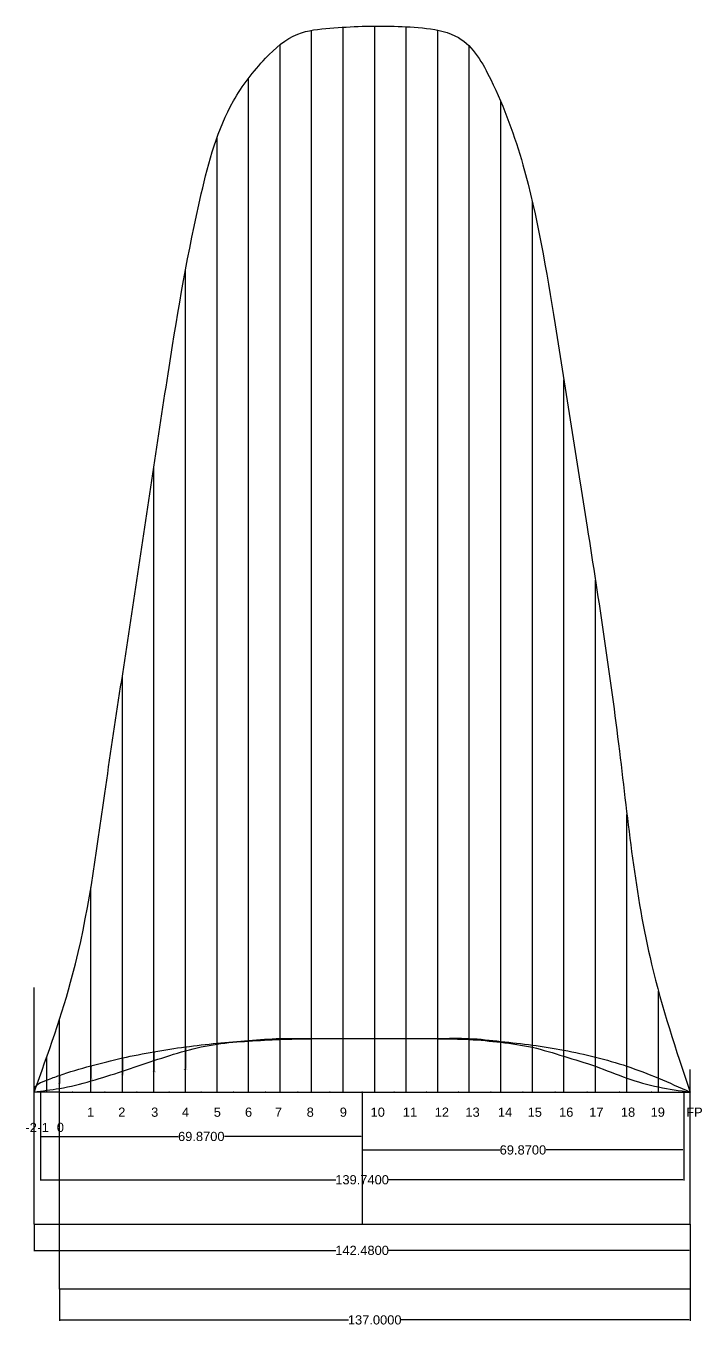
# Model space of a CAD drawing. Header units: inches. Extents: x 2352 to 5451, y 15 to 423.
# Drawn here: x 3919.6 to 4066.5, y 128.4 to 410.8 of the extents above; entities that cross this region are included whole.
import ezdxf

# ---------------------------------------------------------------- set-up
doc = ezdxf.new("R2010")
doc.units = ezdxf.units.IN
doc.header["$MEASUREMENT"] = 0
doc.styles.get("Standard").update_dxf_attribs({"font": 'arial.ttf'})
doc.dimstyles.get("Standard").update_dxf_attribs({"dimtxt": 0.18, "dimasz": 0.18, "dimexe": 0.18, "dimexo": 0.0625, "dimgap": 0.09, "dimtad": 0, "dimtih": 1, "dimtoh": 1, "dimdec": 4, "dimzin": 0, "dimdsep": 46, "dimtxsty": 'Standard', "dimcen": 0.09, "dimadec": 0, "dimazin": 0, "dimtfac": 1, "dimtdec": 4, "dimtofl": 0, "dimtmove": 0, "dimatfit": 3, "dimfxl": 1, "dimtolj": 1, "dimtzin": 0, "dimarcsym": 0})

# ---------------------------------------------------------------- blocks, each defined once
blk = doc.blocks.new('*D111')
at = {"color": 0, "lineweight": -2, "transparency": 16777216}
for p, q in [((3922.75, 179.14), (3922.75, 159.96)), ((4062.49, 179.14), (4062.49, 159.96)), ((3922.93, 160.14), (3986.93, 160.14)), ((4062.31, 160.14), (3998.32, 160.14))]:
    blk.add_line(p, q, dxfattribs=at)
at = {"color": 0, "transparency": 16777216}
for points in [[(3922.93, 160.17), (3922.93, 160.11), (3922.75, 160.14)], [(4062.31, 160.17), (4062.31, 160.11), (4062.49, 160.14)]]:
    blk.add_solid(points, dxfattribs=at)
at = {"layer": 'Defpoints', "color": 0, "transparency": 16777216}
for p in [(3922.75, 179.2), (4062.49, 179.2), (4062.49, 160.14)]:
    blk.add_point(p, dxfattribs=at)
at = {"color": 0, "transparency": 16777216, "insert": (3992.62, 160.14), "char_height": 2, "attachment_point": 5}
blk.add_mtext('\\A1;139.7400', dxfattribs=at)
blk = doc.blocks.new('*D152')
at = {"color": 0, "lineweight": -2, "transparency": 16777216}
for p, q in [((3992.62, 179.14), (3992.62, 166.44)), ((4062.49, 179.14), (4062.49, 166.44)), ((3992.8, 166.62), (4022.54, 166.62)), ((4062.31, 166.62), (4032.58, 166.62))]:
    blk.add_line(p, q, dxfattribs=at)
at = {"color": 0, "transparency": 16777216}
for points in [[(3992.8, 166.65), (3992.8, 166.59), (3992.62, 166.62)], [(4062.31, 166.65), (4062.31, 166.59), (4062.49, 166.62)]]:
    blk.add_solid(points, dxfattribs=at)
at = {"layer": 'Defpoints', "color": 0, "transparency": 16777216}
for p in [(3992.62, 179.2), (4062.49, 179.2), (4062.49, 166.62)]:
    blk.add_point(p, dxfattribs=at)
at = {"color": 0, "transparency": 16777216, "insert": (4027.56, 166.62), "char_height": 2, "attachment_point": 5}
blk.add_mtext('\\A1;69.8700', dxfattribs=at)
blk = doc.blocks.new('*D153')
at = {"color": 0, "lineweight": -2, "transparency": 16777216}
for p, q in [((3922.75, 179.14), (3922.75, 169.37)), ((3992.62, 179.14), (3992.62, 169.37)), ((3922.93, 169.55), (3952.67, 169.55)), ((3992.44, 169.55), (3962.71, 169.55))]:
    blk.add_line(p, q, dxfattribs=at)
at = {"color": 0, "transparency": 16777216}
for points in [[(3922.93, 169.58), (3922.93, 169.52), (3922.75, 169.55)], [(3992.44, 169.58), (3992.44, 169.52), (3992.62, 169.55)]]:
    blk.add_solid(points, dxfattribs=at)
at = {"layer": 'Defpoints', "color": 0, "transparency": 16777216}
for p in [(3922.75, 179.2), (3992.62, 179.2), (3922.75, 169.55)]:
    blk.add_point(p, dxfattribs=at)
at = {"color": 0, "transparency": 16777216, "insert": (3957.69, 169.55), "char_height": 2, "attachment_point": 5}
blk.add_mtext('\\A1;69.8700', dxfattribs=at)
blk = doc.blocks.new('*D154')
at = {"color": 0, "lineweight": -2, "transparency": 16777216}
for p, q in [((3921.38, 150.47), (3921.38, 144.62)), ((4063.86, 150.47), (4063.86, 144.62)), ((3921.56, 144.8), (3986.93, 144.8)), ((4063.68, 144.8), (3998.32, 144.8))]:
    blk.add_line(p, q, dxfattribs=at)
at = {"color": 0, "transparency": 16777216}
for points in [[(3921.56, 144.83), (3921.56, 144.77), (3921.38, 144.8)], [(4063.68, 144.83), (4063.68, 144.77), (4063.86, 144.8)]]:
    blk.add_solid(points, dxfattribs=at)
at = {"layer": 'Defpoints', "color": 0, "transparency": 16777216}
for p in [(3921.38, 150.53), (4063.86, 150.53), (4063.86, 144.8)]:
    blk.add_point(p, dxfattribs=at)
at = {"color": 0, "transparency": 16777216, "insert": (3992.62, 144.8), "char_height": 2, "attachment_point": 5}
blk.add_mtext('\\A1;142.4800', dxfattribs=at)
blk = doc.blocks.new('*D155')
at = {"color": 0, "lineweight": -2, "transparency": 16777216}
for p, q in [((3926.86, 136.33), (3926.86, 129.52)), ((4063.86, 136.33), (4063.86, 129.52)), ((3927.04, 129.7), (3989.67, 129.7)), ((4063.68, 129.7), (4001.06, 129.7))]:
    blk.add_line(p, q, dxfattribs=at)
at = {"color": 0, "transparency": 16777216}
for points in [[(3927.04, 129.73), (3927.04, 129.67), (3926.86, 129.7)], [(4063.68, 129.73), (4063.68, 129.67), (4063.86, 129.7)]]:
    blk.add_solid(points, dxfattribs=at)
at = {"layer": 'Defpoints', "color": 0, "transparency": 16777216}
for p in [(3926.86, 136.39), (4063.86, 136.39), (4063.86, 129.7)]:
    blk.add_point(p, dxfattribs=at)
at = {"color": 0, "transparency": 16777216, "insert": (3995.36, 129.7), "char_height": 2, "attachment_point": 5}
blk.add_mtext('\\A1;137.0000', dxfattribs=at)
blk = doc.blocks.new('*D157')
at = {"color": 0, "lineweight": -2, "transparency": 16777216}
for p, q in [((3926.86, 182.65), (3926.86, 181.2)), ((3926.86, 179.38), (3926.86, 180.84)), ((3926.93, 182.83), (3927.04, 182.83)), ((3926.93, 179.2), (3927.04, 179.2))]:
    blk.add_line(p, q, dxfattribs=at)
at = {"color": 0, "transparency": 16777216}
for points in [[(3926.83, 182.65), (3926.89, 182.65), (3926.86, 182.83)], [(3926.83, 179.38), (3926.89, 179.38), (3926.86, 179.2)]]:
    blk.add_solid(points, dxfattribs=at)
at = {"layer": 'Defpoints', "color": 0, "transparency": 16777216}
for p in [(3926.86, 182.83), (3926.86, 179.2), (3926.86, 179.2)]:
    blk.add_point(p, dxfattribs=at)
at = {"color": 0, "transparency": 16777216, "insert": (3926.86, 181.02), "char_height": 0.18, "attachment_point": 5}
blk.add_mtext('\\A1;3.6318', dxfattribs=at)
blk = doc.blocks.new('*D158')
at = {"color": 0, "lineweight": -2, "transparency": 16777216}
for p, q in [((3933.71, 184.71), (3933.71, 182.23)), ((3933.78, 184.89), (3933.89, 184.89)), ((3933.71, 179.38), (3933.71, 181.86)), ((3933.78, 179.2), (3933.89, 179.2))]:
    blk.add_line(p, q, dxfattribs=at)
at = {"color": 0, "transparency": 16777216}
for points in [[(3933.68, 184.71), (3933.74, 184.71), (3933.71, 184.89)], [(3933.68, 179.38), (3933.74, 179.38), (3933.71, 179.2)]]:
    blk.add_solid(points, dxfattribs=at)
at = {"layer": 'Defpoints', "color": 0, "transparency": 16777216}
for p in [(3933.71, 184.89), (3933.71, 179.2), (3933.71, 179.2)]:
    blk.add_point(p, dxfattribs=at)
at = {"color": 0, "transparency": 16777216, "insert": (3933.71, 182.05), "char_height": 0.18, "attachment_point": 5}
blk.add_mtext('\\A1;5.6864', dxfattribs=at)
blk = doc.blocks.new('*D159')
at = {"color": 0, "lineweight": -2, "transparency": 16777216}
for p, q in [((3940.56, 186.42), (3940.56, 183.08)), ((3940.63, 186.6), (3940.74, 186.6)), ((3940.56, 179.38), (3940.56, 182.72)), ((3940.63, 179.2), (3940.74, 179.2))]:
    blk.add_line(p, q, dxfattribs=at)
at = {"color": 0, "transparency": 16777216}
for points in [[(3940.53, 186.42), (3940.59, 186.42), (3940.56, 186.6)], [(3940.53, 179.38), (3940.59, 179.38), (3940.56, 179.2)]]:
    blk.add_solid(points, dxfattribs=at)
at = {"layer": 'Defpoints', "color": 0, "transparency": 16777216}
for p in [(3940.56, 186.6), (3940.56, 179.2), (3940.56, 179.2)]:
    blk.add_point(p, dxfattribs=at)
at = {"color": 0, "transparency": 16777216, "insert": (3940.56, 182.9), "char_height": 0.18, "attachment_point": 5}
blk.add_mtext('\\A1;7.4000', dxfattribs=at)
blk = doc.blocks.new('*D160')
at = {"color": 0, "lineweight": -2, "transparency": 16777216}
for p, q in [((3947.41, 187.78), (3947.41, 183.76)), ((3947.48, 187.96), (3947.59, 187.96)), ((3947.41, 179.38), (3947.41, 183.4)), ((3947.48, 179.2), (3947.59, 179.2))]:
    blk.add_line(p, q, dxfattribs=at)
at = {"color": 0, "transparency": 16777216}
for points in [[(3947.38, 187.78), (3947.44, 187.78), (3947.41, 187.96)], [(3947.38, 179.38), (3947.44, 179.38), (3947.41, 179.2)]]:
    blk.add_solid(points, dxfattribs=at)
at = {"layer": 'Defpoints', "color": 0, "transparency": 16777216}
for p in [(3947.41, 187.96), (3947.41, 179.2), (3947.41, 179.2)]:
    blk.add_point(p, dxfattribs=at)
at = {"color": 0, "transparency": 16777216, "insert": (3947.41, 183.58), "char_height": 0.18, "attachment_point": 5}
blk.add_mtext('\\A1;8.7553', dxfattribs=at)
blk = doc.blocks.new('*D161')
at = {"color": 0, "lineweight": -2, "transparency": 16777216}
for p, q in [((3954.26, 188.84), (3954.26, 184.29)), ((3954.33, 189.02), (3954.44, 189.02)), ((3954.26, 179.38), (3954.26, 183.93)), ((3954.33, 179.2), (3954.44, 179.2))]:
    blk.add_line(p, q, dxfattribs=at)
at = {"color": 0, "transparency": 16777216}
for points in [[(3954.23, 188.84), (3954.29, 188.84), (3954.26, 189.02)], [(3954.23, 179.38), (3954.29, 179.38), (3954.26, 179.2)]]:
    blk.add_solid(points, dxfattribs=at)
at = {"layer": 'Defpoints', "color": 0, "transparency": 16777216}
for p in [(3954.26, 189.02), (3954.26, 179.2), (3954.26, 179.2)]:
    blk.add_point(p, dxfattribs=at)
at = {"color": 0, "transparency": 16777216, "insert": (3954.26, 184.11), "char_height": 0.18, "attachment_point": 5}
blk.add_mtext('\\A1;9.8175', dxfattribs=at)

msp = doc.modelspace()

# ---------------------------------------------------------------- linework, layer by layer
for p, q in [((3981.66369, 179.20228), (3981.66369, 409.84456)), ((3988.51369, 179.20228), (3988.51369, 410.50367)), ((3995.36369, 179.20228), (3995.36369, 410.74734)), ((4002.21369, 179.20228), (4002.21369, 410.61656)), ((4009.06369, 179.20228), (4009.06369, 409.87031)), ((3974.81369, 179.20228), (3974.81369, 406.70745)), ((4015.91369, 179.20228), (4015.91369, 406.39262)), ((3967.96369, 179.20228), (3967.96369, 399.44576)), ((4022.76369, 179.20228), (4022.76369, 394.31792)), ((3961.11369, 179.20228), (3961.11369, 386.57747)), ((4029.61369, 179.20228), (4029.61369, 372.621)), ((3954.26369, 179.20228), (3954.26369, 357.74571)), ((4036.46369, 179.20228), (4036.46369, 333.92296)), ((3947.41369, 179.20228), (3947.41369, 315.06364)), ((4043.31369, 179.20228), (4043.31369, 290.39689)), ((3940.56369, 179.20228), (3940.56369, 269.75488)), ((4050.16369, 179.20228), (4050.16369, 239.47362)), ((3933.71369, 179.20228), (3933.71369, 223.67121)), ((3921.38369, 150.53099), (3921.38369, 201.90687)), ((4057.01369, 179.20228), (4057.01369, 201.10837)), ((3926.86369, 179.20228), (3926.86369, 194.9422)), ((3961.11369, 179.20228), (3961.11369, 189.80228)), ((3961.11369, 179.20228), (3961.11369, 189.62628)), ((3967.96369, 179.20228), (3967.96369, 190.40228)), ((3967.96369, 179.20228), (3967.96369, 190.27328)), ((3974.81369, 179.20228), (3974.81369, 190.83928)), ((3974.81369, 179.20228), (3974.81369, 190.63828)), ((3981.66369, 179.20228), (3981.66369, 190.83928)), ((3981.66369, 179.20228), (3981.66369, 190.79628)), ((3988.51369, 179.20228), (3988.51369, 190.83928)), ((3988.51369, 179.20228), (3988.51369, 190.83928)), ((3995.36369, 179.20228), (3995.36369, 190.83928)), ((3995.36369, 179.20228), (3995.36369, 190.83928)), ((4002.21369, 179.20228), (4002.21369, 190.83928)), ((4002.21369, 179.20228), (4002.21369, 190.83928)), ((4009.06369, 179.20228), (4009.06369, 190.83928)), ((4009.06369, 179.20228), (4009.06369, 190.79728)), ((4015.91369, 179.20228), (4015.91369, 190.83928)), ((4015.91369, 179.20228), (4015.91369, 190.62228)), ((4022.76369, 179.20228), (4022.76369, 190.20228)), ((4022.76369, 179.20228), (4022.76369, 190.01528)), ((4029.61369, 179.20228), (4029.61369, 189.40228)), ((3924.12369, 179.20228), (3924.12369, 186.86044)), ((3940.56369, 179.20228), (3940.56369, 186.60228)), ((3947.41369, 179.20228), (3947.41369, 187.80228)), ((3954.26369, 179.20228), (3954.26369, 188.80228)), ((3954.26369, 179.20228), (3954.26369, 188.17728)), ((4029.61369, 179.20228), (4029.61369, 188.92428)), ((4036.46369, 179.20228), (4036.46369, 188.30228)), ((4036.46369, 179.20228), (4036.46369, 186.97928)), ((4043.31369, 179.20228), (4043.31369, 186.80228)), ((3926.86369, 179.20228), (3926.86369, 183.60228)), ((3933.71369, 179.20228), (3933.71369, 185.20228)), ((3940.56369, 179.20228), (3940.56369, 183.75428)), ((3947.41369, 179.20228), (3947.41369, 186.03128)), ((4043.31369, 179.20228), (4043.31369, 184.79128)), ((4050.16369, 179.20228), (4050.16369, 184.80228)), ((4063.86369, 150.53099), (4063.86369, 184.079)), ((3924.12369, 179.20228), (3924.12369, 181.80228)), ((3933.71369, 179.20228), (3933.71369, 181.43728)), ((4050.16369, 179.20228), (4050.16369, 182.23228)), ((4057.01369, 179.20228), (4057.01369, 182.20228)), ((3921.38369, 179.20228), (3921.38369, 179.80228)), ((3926.86369, 179.20228), (3921.38369, 179.20228)), ((3924.12369, 179.20228), (3924.12369, 179.58728)), ((3926.86369, 179.20228), (3926.86369, 179.99328)), ((3926.86369, 179.20228), (4063.86369, 179.20228)), ((3926.86369, 136.39279), (3926.86369, 179.20228)), ((3992.62369, 179.20228), (3992.62369, 150.53099)), ((4057.01369, 179.20228), (4057.01369, 180.30328)), ((4063.86369, 179.20228), (4063.86369, 179.40228)), ((3921.38369, 150.53099), (4063.86369, 150.53099)), ((4063.86369, 150.53099), (4063.86369, 136.39279)), ((4063.86369, 136.39279), (3926.86369, 136.39279))]:
    msp.add_line(p, q)
msp.add_spline([(3921.38369, 179.20228), (3929.74069, 204.66728), (3936.72769, 244.02228), (3943.71469, 290.32228), (3950.70169, 336.62228), (3957.68869, 374.2986), (3964.67569, 394.49728), (3971.66269, 403.75728), (3978.64969, 409.01931), (3985.63669, 410.29547), (3992.62369, 410.70228), (3999.61069, 410.70228), (4006.59769, 410.26373), (4013.58469, 408.24485), (4020.57169, 399.12728), (4027.55869, 380.60728), (4034.54569, 345.88228), (4041.53269, 301.89728), (4048.51969, 253.28228), (4055.50669, 206.98228), (4063.86369, 179.20228)], degree=3)
at = {"color": 1}
msp.add_spline([(3921.38369, 179.20228), (3921.38369, 179.80228), (3924.12369, 181.80228), (3926.86369, 182.83407), (3933.71369, 184.8887), (3940.56369, 186.60228), (3947.41369, 187.95762), (3954.26369, 189.01976), (3961.11369, 189.80228), (3967.96369, 190.40228), (3974.81369, 190.83928), (3981.66369, 190.83928), (3988.51359, 190.8471), (3995.36369, 190.83928), (4002.21403, 190.84903), (4009.06369, 190.83928), (4015.91369, 190.83928), (4022.76369, 190.20228), (4029.61369, 189.40228), (4036.46369, 188.30228), (4043.31369, 186.80228), (4050.16369, 184.80228), (4057.01369, 182.20228), (4063.86369, 179.20228)], degree=3, dxfattribs=at)
at = {"color": 6}
msp.add_spline([(3921.38369, 179.20228), (3924.12369, 179.58728), (3926.86369, 179.99328), (3940.56369, 183.75428), (3947.41369, 186.03128), (3954.26369, 188.17728), (3961.11369, 189.62628), (3967.96369, 190.27328), (3974.81369, 190.63828), (3981.66369, 190.79628), (3988.51369, 190.83928), (3995.36369, 190.83928), (4002.21369, 190.83928), (4009.06369, 190.79728), (4015.91369, 190.62228), (4022.76369, 190.01528), (4029.61369, 188.92428), (4036.46369, 186.97928), (4043.31369, 184.79128), (4050.16369, 182.23228), (4057.01369, 180.30328), (4063.86369, 179.20228)], degree=3, dxfattribs=at)
for p in [(3929.74069, 179.20228), (3933.71369, 179.20228), (3936.72769, 179.20228), (3940.56369, 179.20228), (3943.71469, 179.20228), (3947.41369, 179.20228), (3950.70169, 179.20228), (3954.26369, 179.20228), (3957.68869, 179.20228), (3961.11369, 179.20228), (3964.67569, 179.20228), (3967.96369, 179.20228), (3971.66269, 179.20228), (3974.81369, 179.20228), (3978.64969, 179.20228), (3981.66369, 179.20228), (3985.63669, 179.20228), (3988.51369, 179.20228), (3992.62369, 179.20228), (3995.36369, 179.20228), (3999.61069, 179.20228), (4002.21369, 179.20228), (4006.59769, 179.20228), (4009.06369, 179.20228), (4013.58469, 179.20228), (4015.91369, 179.20228), (4020.57169, 179.20228), (4022.76369, 179.20228), (4027.55869, 179.20228), (4029.61369, 179.20228), (4034.54569, 179.20228), (4036.46369, 179.20228), (4041.53269, 179.20228), (4043.31369, 179.20228), (4048.51969, 179.20228), (4050.16369, 179.20228), (4055.50669, 179.20228), (4057.01369, 179.20228)]:
    msp.add_point(p)

# ---------------------------------------------------------------- texts
for s, p in [('1', (3932.86149, 173.83441)), ('2', (3939.64316, 173.83441)), ('3', (3946.7914, 173.83441)), ('4', (3953.48142, 173.83441)), ('5', (3960.40056, 173.83441)), ('6', (3967.18222, 173.83441)), ('7', (3973.68896, 173.83441)), ('8', (3980.58178, 173.83441)), ('9', (3987.77584, 173.83441)), ('10', (3994.46586, 173.83441)), ('11', (4001.47664, 173.83441)), ('12', (4008.39578, 173.83441)), ('13', (4015.0661, 173.83441)), ('14', (4022.12269, 173.83441)), ('15', (4028.58361, 173.83441)), ('16', (4035.4111, 173.83441)), ('17', (4041.96365, 173.83441)), ('18', (4048.83697, 173.83441)), ('19', (4055.29788, 173.83441)), ('FP', (4063.04181, 173.83441)), ('-2', (3919.48362, 170.50865)), ('-1', (3922.09548, 170.50865)), ('0', (3926.30389, 170.52523))]:
    msp.add_text(s, height=2).set_placement(p)

# ---------------------------------------------------------------- dimensions: what is measured, and where the dimension line sits
at = {"color": 1}
for base, p1, p2, picture, middle in [((3940.56369, 179.20228), (3940.56369, 186.60228), (3940.56369, 179.20228), '*D159', (3940.56369, 182.90228)), ((3947.41369, 179.20228), (3947.41369, 187.95762), (3947.41369, 179.20228), '*D160', (3947.41369, 183.57995)), ((3954.26369, 179.20228), (3954.26369, 189.01976), (3954.26369, 179.20228), '*D161', (3954.26369, 184.11102)), ((3933.71369, 179.20228), (3933.71369, 184.8887), (3933.71369, 179.20228), '*D158', (3933.71369, 182.04549)), ((3926.86369, 179.20228), (3926.86369, 182.83407), (3926.86369, 179.20228), '*D157', (3926.86369, 181.01818))]:
    dim = msp.add_linear_dim(base=base, p1=p1, p2=p2, angle=90, dimstyle='Standard', dxfattribs=at)
    dim.commit()
    dim.dimension.update_dxf_attribs({"geometry": picture, "text_midpoint": middle})
for base, p1, p2, picture, middle in [((4062.49369, 160.13956), (3922.75369, 179.20228), (4062.49369, 179.20228), '*D111', (3992.62369, 160.13956)), ((3922.75369, 169.54967), (3992.62369, 179.20228), (3922.75369, 179.20228), '*D153', (3957.68869, 169.54967)), ((4062.49369, 166.61926), (3992.62369, 179.20228), (4062.49369, 179.20228), '*D152', (4027.55869, 166.61926)), ((4063.86369, 144.79946), (3921.38369, 150.53099), (4063.86369, 150.53099), '*D154', (3992.62369, 144.79946)), ((4063.86369, 129.69904), (3926.86369, 136.39279), (4063.86369, 136.39279), '*D155', (3995.36369, 129.69904))]:
    dim = msp.add_linear_dim(base=base, p1=p1, p2=p2, dimstyle='Standard', override={"dimtxt": 2}, dxfattribs=at)
    dim.commit()
    dim.dimension.update_dxf_attribs({"geometry": picture, "text_midpoint": middle})

doc.saveas('drawing.dxf')
